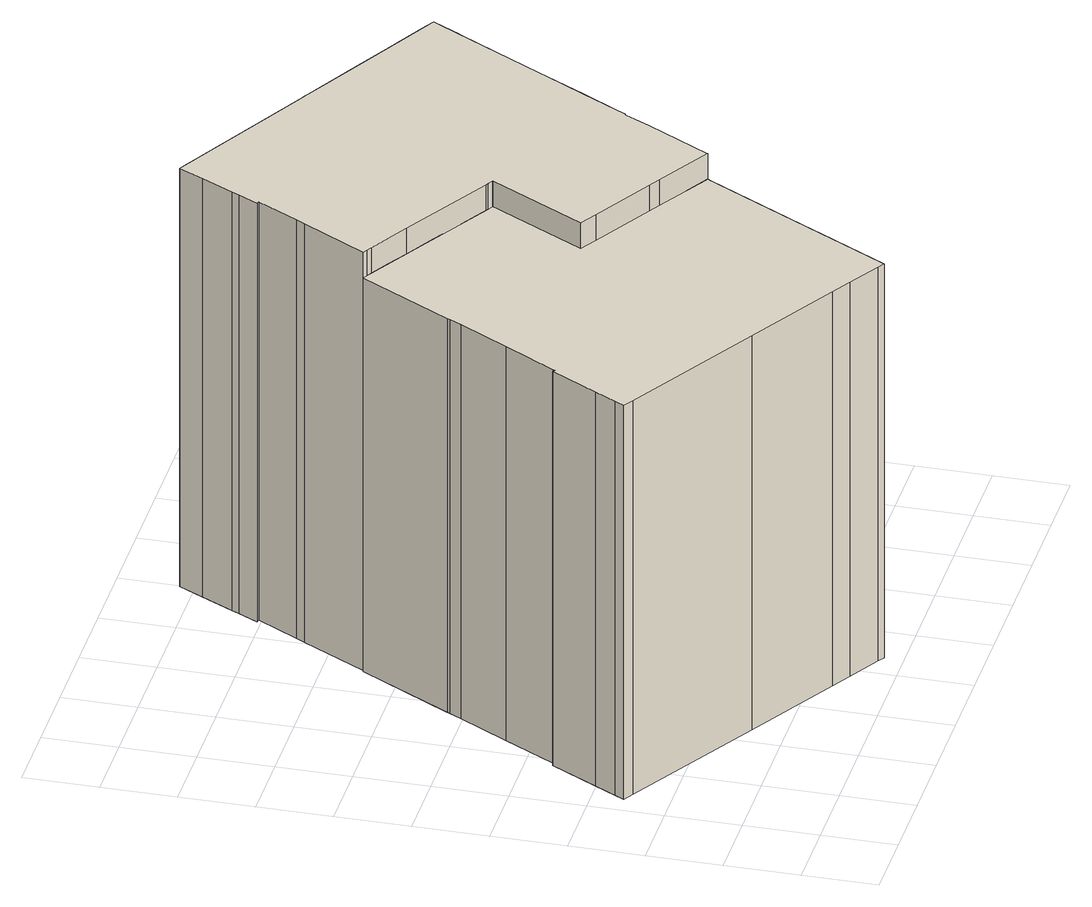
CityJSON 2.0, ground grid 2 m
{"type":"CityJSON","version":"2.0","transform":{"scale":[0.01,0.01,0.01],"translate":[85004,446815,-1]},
"CityObjects":{
"building1":{"type":"Building","children":["building1-1"]},
"building1-1":{"type":"BuildingPart","parents":["building1"],"geometry":[{"type":"Solid","lod":"1.3","boundaries":[[[[0,1,2,3]],[[2,4,5,6,7,8,9,10,11,12,13,14,15,16,17,18,19,20,21,22,23,24,25,26,27,28,29,30,31,32,33,34,3]],[[34,35,0,3]],[[35,36,37,38,39,40,41,42,43,44,45,46,47,48,49,50,51,52,53,54,55,56,57,58,59,60,61,62,63,64,65,66,67,68,69,70,71,1,0]],[[1,71,4,2]],[[71,70,5,4]],[[70,69,6,5]],[[69,68,7,6]],[[68,67,8,7]],[[67,66,9,8]],[[66,65,10,9]],[[65,64,11,10]],[[64,63,12,11]],[[63,62,72,13,12]],[[13,72,62,61,14]],[[14,61,60,73,74,15]],[[15,74,75,16]],[[75,76,17,16]],[[76,77,18,17]],[[18,77,78,53,52,19]],[[19,52,51,20]],[[20,51,50,21]],[[21,50,49,22]],[[22,49,48,23]],[[23,48,47,24]],[[24,47,46,79,80,25]],[[25,80,44,43,26]],[[26,43,42,27]],[[27,42,41,28]],[[28,41,40,29]],[[29,40,39,30]],[[30,39,38,31]],[[31,38,37,32]],[[32,37,36,33]],[[33,36,35,34]],[[81,82,83,44,80]],[[83,84,45,44]],[[84,85,86,79,46,45]],[[87,88,54,53,78,89]],[[88,90,55,54]],[[55,90,91,56]],[[91,92,57,56]],[[92,93,58,57]],[[93,94,59,58]],[[94,95,62,72,73,60,59]],[[79,86,96,97,89,78,77,76,75,74,73,72,98,99,100,101,102,103,104,105,106,107,108,109,110,111,112,113,114,115,116,117,118,119,120,121,122,123,124,81,80]],[[124,125,82,81]],[[82,125,126,127,128,129,130,131,132,133,134,135,136,137,138,139,140,141,142,143,144,145,146,147,148,149,150,151,95,94,93,92,91,90,88,87,152,153,85,84,83]],[[85,153,96,86]],[[152,87,89,97]],[[62,95,151,98,72]],[[153,152,97,96]],[[151,150,99,98]],[[150,149,100,99]],[[149,148,101,100]],[[148,147,102,101]],[[147,146,103,102]],[[146,145,104,103]],[[145,144,105,104]],[[144,143,106,105]],[[143,142,107,106]],[[142,141,108,107]],[[108,141,140,109]],[[109,140,139,110]],[[110,139,138,111]],[[111,138,137,112]],[[112,137,136,113]],[[113,136,135,114]],[[114,135,134,115]],[[115,134,133,116]],[[116,133,132,117]],[[117,132,131,118]],[[118,131,130,119]],[[119,130,129,120]],[[120,129,128,121]],[[121,128,127,122]],[[127,126,123,122]],[[123,126,125,124]]]]}]}
},
"vertices":[
[56,519,1216],[84,502,1216],[84,502,73],[56,519,73],[460,289,73],[715,145,73],[770,114,73],[859,63,73],[879,52,73],[959,194,73],[988,246,73],[996,260,73],[1170,569,73],[1175,577,73],[1160,585,73],[1010,670,73],[771,804,73],[903,1038,73],[918,1065,73],[901,1074,73],[803,1130,73],[732,1170,73],[644,1219,73],[587,1251,73],[521,1288,73],[505,1297,73],[363,1046,73],[359,1039,73],[341,1007,73],[264,872,73],[185,732,73],[181,725,73],[174,730,73],[103,603,73],[70,544,73],[70,544,1216],[103,603,1216],[174,730,1216],[181,725,1216],[185,732,1216],[264,872,1216],[341,1007,1216],[359,1039,1216],[363,1046,1216],[505,1297,1216],[516,1291,1216],[520,1289,1216],[521,1288,1216],[587,1251,1216],[644,1219,1216],[732,1170,1216],[803,1130,1216],[901,1074,1216],[905,1072,1216],[916,1066,1216],[918,1065,1216],[771,804,1216],[819,777,1216],[990,681,1216],[1021,663,1216],[1104,617,1216],[1160,585,1216],[1175,577,1216],[1170,569,1216],[996,260,1216],[988,246,1216],[959,194,1216],[879,52,1216],[859,63,1216],[770,114,1216],[715,145,1216],[460,289,1216],[1175,577,76],[1104,617,76],[1010,670,76],[771,804,76],[903,1038,76],[918,1065,76],[905,1072,76],[520,1289,76],[505,1297,76],[603,1471,76],[603,1471,1290],[505,1297,1290],[516,1291,1290],[531,1283,1290],[531,1283,76],[903,1073,1290],[916,1066,1290],[903,1073,76],[918,1065,1290],[771,804,1290],[819,777,1290],[990,681,1290],[1021,663,1290],[1175,577,1290],[643,1220,76],[896,1077,76],[1176,579,76],[1274,753,76],[1309,821,76],[1313,822,76],[1326,846,76],[1382,946,76],[1459,1081,76],[1506,1165,76],[1589,1312,76],[1592,1317,76],[1635,1393,76],[1610,1406,76],[1515,1456,76],[1479,1475,76],[1407,1513,76],[1260,1591,76],[1221,1612,76],[1208,1619,76],[1201,1622,76],[810,1829,76],[793,1838,76],[758,1772,76],[711,1684,76],[701,1664,76],[672,1610,76],[681,1608,76],[617,1495,76],[617,1495,1290],[681,1608,1290],[672,1610,1290],[701,1664,1290],[711,1684,1290],[758,1772,1290],[793,1838,1290],[810,1829,1290],[1201,1622,1290],[1208,1619,1290],[1221,1612,1290],[1260,1591,1290],[1407,1513,1290],[1479,1475,1290],[1515,1456,1290],[1610,1406,1290],[1635,1393,1290],[1592,1317,1290],[1589,1312,1290],[1506,1165,1290],[1459,1081,1290],[1382,946,1290],[1326,846,1290],[1313,822,1290],[1309,821,1290],[1274,753,1290],[1176,579,1290],[896,1077,1290],[643,1220,1290]
]}
